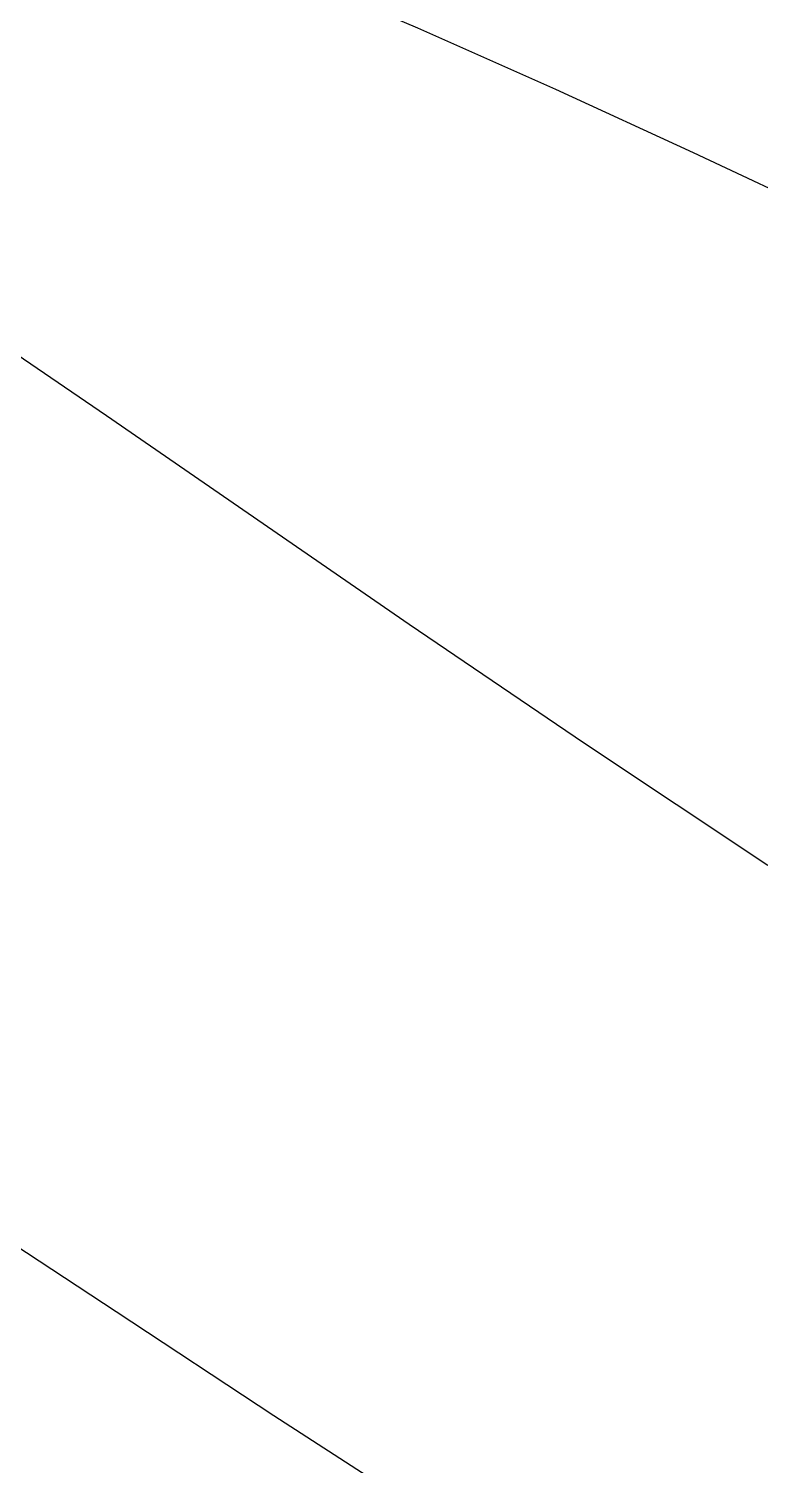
# Model space of a CAD drawing. Header units: millimetres. Extents: x 524954 to 526204, y 9523489 to 9524010.
# Drawn here: x 525856.91 to 525861.98, y 9523759.43 to 9523769.39 of the extents above; entities that cross this region are included whole.
import ezdxf

# ---------------------------------------------------------------- set-up
doc = ezdxf.new("R2010")
doc.units = ezdxf.units.MM
doc.layers.add('CN_01_00', color=3, linetype='Continuous')
doc.layers.add('CN_02_00', color=4, linetype='Continuous')

msp = doc.modelspace()

# ---------------------------------------------------------------- linework, layer by layer
at = {"layer": 'CN_01_00', "flags": 128}
for points, elevation in [([(525847.2085, 9523772.3621), (525848.1984, 9523772.2835), (525849.1716, 9523772.2009), (525850.1318, 9523772.1061), (525851.0827, 9523771.9911), (525852.0277, 9523771.8479), (525852.9706, 9523771.6682), (525853.9143, 9523771.4462), (525854.8595, 9523771.1835), (525855.8062, 9523770.8842), (525856.7545, 9523770.552), (525857.7044, 9523770.1908), (525858.6561, 9523769.8045), (525859.6095, 9523769.397), (525860.5646, 9523768.9721), (525861.5197, 9523768.5342), (525862.4645, 9523768.0897)], 289), ([(525850.9113, 9523764.1765), (525850.981, 9523764.1449), (525851.4191, 9523763.9359), (525851.811, 9523763.7432), (525852.179, 9523763.563), (525852.5445, 9523763.3896), (525852.926, 9523763.2096), (525853.3411, 9523763.0079), (525853.8075, 9523762.7692), (525854.3427, 9523762.4783), (525854.9646, 9523762.1201), (525855.6906, 9523761.6792), (525856.5385, 9523761.1405), (525857.5187, 9523760.4971), (525858.6128, 9523759.7755), (525859.7953, 9523759.0106), (525861.0407, 9523758.2373), (525862.3234, 9523757.4904)], 287)]:
    msp.add_lwpolyline(points, dxfattribs=dict(at, elevation=elevation))
at = {"layer": 'CN_02_00', "elevation": 288, "flags": 128}
msp.add_lwpolyline([(525852.547, 9523769.4055), (525852.7479, 9523769.3497), (525852.9492, 9523769.286), (525853.1508, 9523769.2154), (525853.3528, 9523769.1386), (525853.5551, 9523769.0565), (525853.7578, 9523768.9698), (525853.9609, 9523768.8795), (525854.1679, 9523768.7835), (525854.3971, 9523768.669), (525854.6701, 9523768.52), (525855.0087, 9523768.321), (525855.4344, 9523768.0562), (525855.9691, 9523767.7098), (525856.6345, 9523767.2662), (525857.4523, 9523766.7095), (525858.4341, 9523766.0327), (525859.5512, 9523765.2633), (525860.7649, 9523764.4374), (525862.0365, 9523763.5913)], dxfattribs=at)

doc.saveas('drawing.dxf')
